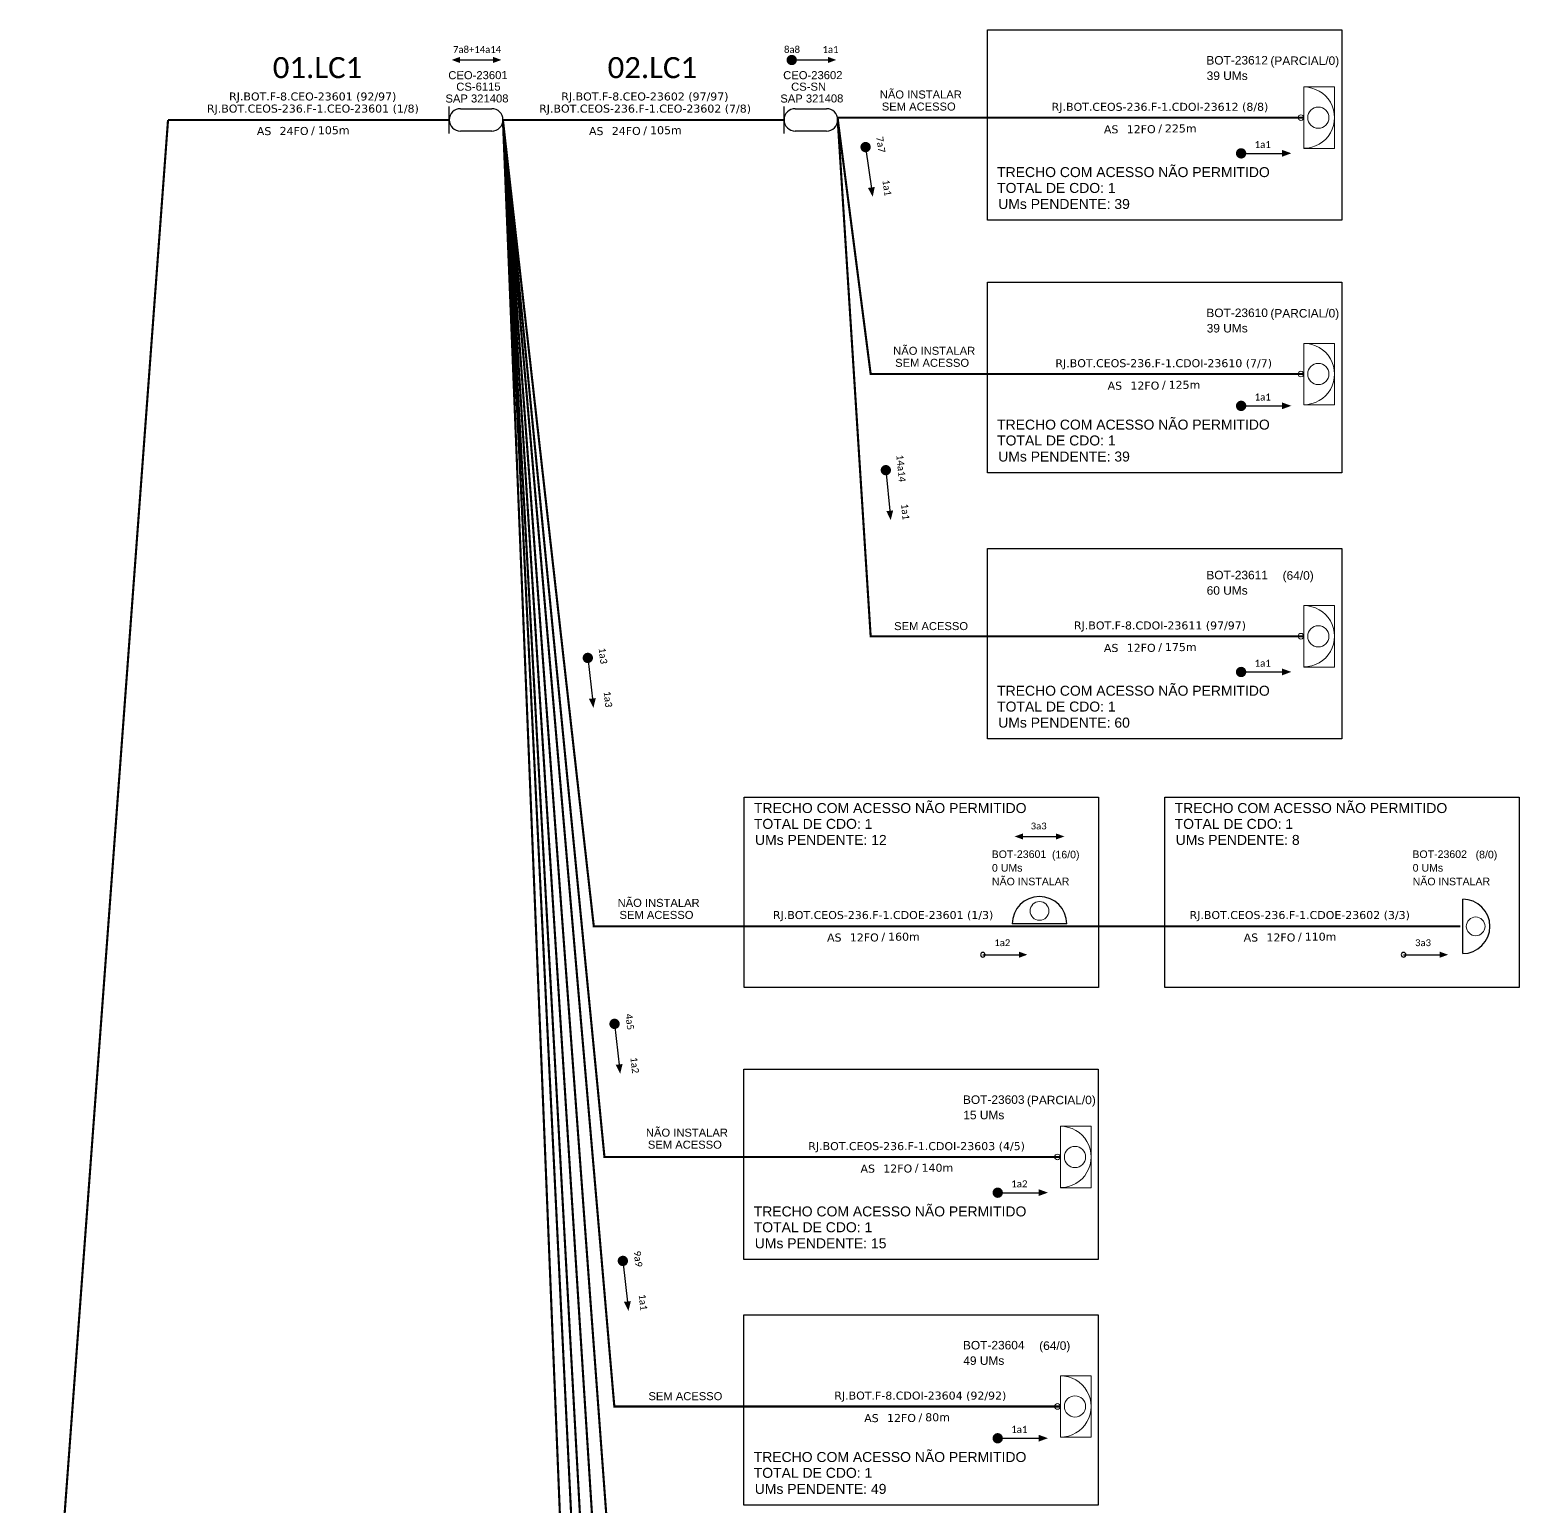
# Model space of a CAD drawing. Header units: millimetres. Extents: x 3529 to 4115, y -888 to 248.
# Drawn here: x 3589.1 to 3914.8, y -378.1 to -55.3 of the extents above; entities that cross this region are included whole.
import ezdxf
from ezdxf.enums import TextEntityAlignment as Align

# ---------------------------------------------------------------- set-up
doc = ezdxf.new("R2010")
doc.units = ezdxf.units.MM
for name, color, linetype, lineweight in [("20.0-LEGENDA DOS CDO'S", 1, 'Continuous', 0), ('20.2-CDO_POSTE', 1, 'Continuous', 5), ('40.1-ETIQUETAS', 1, 'Continuous', 20)]:
    doc.layers.add(name, color=color, linetype=linetype, lineweight=lineweight)
for name, color, linetype in [('20.4-CEOS', 1, 'Continuous'), ('CAP a instalar', 1, 'Continuous'), ('SETA', 7, 'Continuous')]:
    doc.layers.add(name, color=color, linetype=linetype)
doc.styles.add('ARIAL', font='arial.ttf')
doc.styles.add('siredit', font='verdana.ttf')
doc.linetypes.add('FENCELINE1', pattern='A,0.25,-0.1,[133,ltypeshp.shx,S=0.1,R=0,X=-0.1,Y=0],-0.1,1', length=1.45)

# ---------------------------------------------------------------- blocks, each defined once
blk = doc.blocks.new('ETIQUETA_RS5F')
at = {"layer": '40.1-ETIQUETAS', "color": 0, "style": 'siredit'}
blk.add_text('/', height=1.5, dxfattribs=at).set_placement((1.55, -1.95), align=Align.MIDDLE_RIGHT)
for tag, p in [('ETIQUETA_R_SECUNDARIA', (1.18, 2.1)), ('ETIQUETA_R_PRIMARIA', (1.18, 4.1)), ('F_ATIVAS/F_MORTAS', (1.11, -4.24))]:
    blk.add_attdef(tag, text='', height=1.5, dxfattribs=at).set_placement(p, align=Align.MIDDLE_CENTER)
for tag, p in [('TIPO_CABO', (-6.62, -2.12)), ('CAP_CABO', (0.37, -2.09))]:
    blk.add_attdef(tag, text='', height=1.5, dxfattribs=at).set_placement(p, align=Align.MIDDLE_RIGHT)
blk.add_attdef('METROS', text='', height=1.5, dxfattribs=at).set_placement((2.11, -1.95), align=Align.MIDDLE_LEFT)
for tag, p in [('FUSÃO_1', (0.82, -8.39)), ('FUSÃO_2', (0.82, -10.6)), ('FUSÃO_3', (0.82, -12.93)), ('FUSÃO_4', (0.82, -15.14)), ('FUSÃO_5', (0.82, -17.16))]:
    blk.add_attdef(tag, text='', height=1.5, dxfattribs=at).set_placement(p, align=Align.CENTER)
blk = doc.blocks.new('CEO')
at = {"layer": '20.4-CEOS'}
for p, q in [((-6.19, -0.53), (-6.19, 5.68)), ((-3.61, 5.15), (3.61, 5.15)), ((3.61, 0), (-3.61, 0))]:
    blk.add_line(p, q, dxfattribs=at)
for centre, start, end in [((-3.61, 2.58), 90, 270), ((3.61, 2.58), 270, 90)]:
    blk.add_arc(centre, 2.58, start, end, dxfattribs=at)
blk = doc.blocks.new('CDOE-TEXTO PADRÃO')
at = {"layer": "20.0-LEGENDA DOS CDO'S", "color": 0, "style": 'ARIAL'}
for tag, p in [('CDO_N', (0.49, 7.39)), ('CORDOALHA', (0.5, 4.33)), ('SAP', (0.51, 1.67)), ('SPLITER_1', (0.59, -0.91)), ('SPLITER_2', (0.6, -3.55)), ('(XX-XX_F)S', (0.54, -8.29)), ('(XX-XX_L)S', (0.55, -10.83)), ('UMS', (0.55, -13.15))]:
    blk.add_attdef(tag, p, '', height=1.7, rotation=0.118, dxfattribs=at)
blk.add_attdef('FIBRAS_UTILIZADAS', text='', height=1.7, rotation=0.118, dxfattribs=at).set_placement((19.77, 7.43), align=Align.CENTER)

msp = doc.modelspace()

# ---------------------------------------------------------------- linework, layer by layer
at = {"color": 8}
for p, q in [((3902.4, -257.3, 2), (3902.4, -245.4, 2)), ((3815.81, -250.8, 2), (3803.91, -250.8, 2))]:
    msp.add_line(p, q, dxfattribs=at)
at = {"color": 3}
for points, elevation in [([(3798.47, -55.31), (3875.94, -55.31), (3875.94, -96.95), (3798.47, -96.95)], 2), ([(3798.47, -110.52), (3875.94, -110.52), (3875.94, -152.17), (3798.47, -152.17)], 2), ([(3798.47, -168.71), (3875.94, -168.71), (3875.94, -210.35), (3798.47, -210.35)], 2), ([(3745.29, -223.1), (3822.76, -223.1), (3822.76, -264.75), (3745.29, -264.75)], 2.94), ([(3837.29, -223.1), (3914.75, -223.1), (3914.75, -264.75), (3837.29, -264.75)], 2.94), ([(3745.25, -282.56), (3822.72, -282.56), (3822.72, -324.2), (3745.25, -324.2)], 2), ([(3745.25, -336.26), (3822.72, -336.26), (3822.72, -377.9), (3745.25, -377.9)], 2)]:
    msp.add_lwpolyline(points, close=True, dxfattribs=dict(at, elevation=elevation))
at = {"const_width": 1.13, "elevation": 2}
for points in [[(3755.61, -61.36, -1), (3755.77, -62.47, -1)], [(3853.38, -82.33, 1), (3854.51, -82.33, 1)], [(3853.38, -137.54, 1), (3854.51, -137.54, 1)], [(3853.38, -195.73, 1), (3854.51, -195.73, 1)], [(3800.16, -309.58, 1), (3801.29, -309.58, 1)], [(3800.16, -363.28, 1), (3801.29, -363.28, 1)]]:
    msp.add_lwpolyline(points, format="xyb", close=True, dxfattribs=at)
at = {"const_width": 1.13}
for points in [[(3771.76, -80.4, -1), (3771.92, -81.51, -1)], [(3776.21, -151.04, -1), (3776.32, -152.16, -1)], [(3711.04, -192.09, -1), (3711.16, -193.21, -1)], [(3716.89, -272.11, -1), (3717.01, -273.23, -1)], [(3718.7, -323.94, -1), (3718.83, -325.06, -1)]]:
    msp.add_lwpolyline(points, format="xyb", close=True, dxfattribs=at)
at = {"elevation": 2}
for points in [[(3796.98, -257.56, 1), (3797.98, -257.56, 1)], [(3888.97, -257.56, 1), (3889.97, -257.56, 1)]]:
    msp.add_lwpolyline(points, format="xyb", close=True, dxfattribs=at)
at = {"color": 8}
for centre, start, end in [((3809.86, -250.8, 2), 0, 180), ((3902.4, -251.35, 2), 270, 90)]:
    msp.add_arc(centre, 5.95, start, end, dxfattribs=at)
at = {"layer": '20.2-CDO_POSTE', "color": 8}
for centre in [(3809.86, -247.97, 2), (3905.23, -251.35, 2)]:
    msp.add_circle(centre, 2.05, dxfattribs=at)
at = {"layer": '40.1-ETIQUETAS', "color": 8}
for p, q in [((3867.65, -81.23, 2), (3867.65, -67.81, 2)), ((3867.65, -137.29, 2), (3867.65, -123.87, 2)), ((3814.43, -308.48, 2), (3814.43, -295.06, 2))]:
    msp.add_line(p, q, dxfattribs=at)
at = {"layer": '40.1-ETIQUETAS', "color": 251, "true_color": 0x636466}
for p, q in [((3867.65, -194.63, 2), (3867.65, -181.21, 2)), ((3814.43, -363.03, 2), (3814.43, -349.61, 2))]:
    msp.add_line(p, q, dxfattribs=at)
at = {"layer": '40.1-ETIQUETAS', "color": 8, "elevation": 2}
for points in [[(3867.65, -67.81), (3874.37, -67.81), (3874.37, -81.26), (3867.65, -81.26)], [(3867.65, -123.87), (3874.37, -123.87), (3874.37, -137.32), (3867.65, -137.32)], [(3814.43, -295.06), (3821.15, -295.06), (3821.15, -308.51), (3814.43, -308.51)]]:
    msp.add_lwpolyline(points, close=True, dxfattribs=at)
at = {"layer": '40.1-ETIQUETAS', "color": 251, "true_color": 0x636466, "elevation": 2}
for points in [[(3867.65, -181.21), (3874.37, -181.21), (3874.37, -194.66), (3867.65, -194.66)], [(3814.43, -349.61), (3821.15, -349.61), (3821.15, -363.05), (3814.43, -363.05)]]:
    msp.add_lwpolyline(points, close=True, dxfattribs=at)
at = {"layer": '40.1-ETIQUETAS', "color": 8}
for centre, major_axis, start_param, end_param in [((3867.65, -74.52, 2), (-4.74, 4.74), 2.356194, 5.497787), ((3870.84, -74.52, 2), (1.64, 1.64), 3.926991, 10.210176), ((3867.65, -130.58, 2), (-4.74, 4.74), 2.356194, 5.497787), ((3867.03, -130.58, 2), (-0.439, 0.439), 2.356194490191767, 8.639379797371353), ((3870.84, -130.58, 2), (1.64, 1.64), 3.926991, 10.210176), ((3814.43, -301.77, 2), (-4.74, 4.74), 2.356194, 5.497787), ((3817.62, -301.77, 2), (1.64, 1.64), 3.926991, 10.210176)]:
    msp.add_ellipse(centre, major_axis=major_axis, ratio=1, start_param=start_param, end_param=end_param, dxfattribs=at)
at = {"layer": '40.1-ETIQUETAS', "color": 252, "true_color": 0x939598}
for centre in [(3867.03, -74.52, 2), (3813.81, -301.77, 2)]:
    msp.add_ellipse(centre, major_axis=(-0.439, 0.439), ratio=1, start_param=2.356194490191767, end_param=8.639379797371353, dxfattribs=at)
at = {"layer": '40.1-ETIQUETAS', "color": 251, "true_color": 0x636466}
for centre, major_axis, start_param, end_param in [((3867.65, -187.92, 2), (-4.74, 4.74), 2.356194, 5.497787), ((3870.84, -187.92, 2), (1.64, 1.64), 3.926991, 10.210176), ((3867.03, -187.92, 2), (-0.439, 0.439), 2.356194490191767, 8.639379797371353), ((3814.43, -356.32, 2), (-4.74, 4.74), 2.356194, 5.497787), ((3817.62, -356.32, 2), (1.64, 1.64), 3.926991, 10.210176), ((3813.81, -356.32, 2), (-0.439, 0.439), 2.356194490191767, 8.639379797371353)]:
    msp.add_ellipse(centre, major_axis=major_axis, ratio=1, start_param=start_param, end_param=end_param, dxfattribs=at)
at = {"layer": 'CAP a instalar', "linetype": 'FENCELINE1', "ltscale": 7, "const_width": 0.467, "elevation": 2}
for points in [[(3589.32, -479.35), (3619.32, -75.02)], [(3680.79, -75.02), (3619.32, -75.02)], [(3692.54, -75.02), (3754.01, -75.02)]]:
    msp.add_lwpolyline(points, dxfattribs=at)
at = {"layer": 'CAP a instalar', "color": 8, "linetype": 'FENCELINE1', "ltscale": 7, "const_width": 0.467, "elevation": 2}
for points in [[(3692.54, -75.02), (3712.41, -251.35), (3809.86, -251.35)], [(3692.54, -75.02), (3714.74, -301.77), (3814.43, -301.77)], [(3692.54, -75.02), (3716.93, -516.56), (3814.43, -516.56)], [(3765.71, -74.52), (3772.95, -130.58), (3867.65, -130.58)], [(3765.71, -74.52), (3867.65, -74.52)], [(3901.85, -251.35), (3809.86, -251.35)]]:
    msp.add_lwpolyline(points, dxfattribs=at)
at = {"layer": 'CAP a instalar', "color": 251, "linetype": 'FENCELINE1', "ltscale": 7, "true_color": 0x636466, "const_width": 0.467, "elevation": 2}
for points in [[(3692.54, -75.02), (3716.9, -356.32), (3814.43, -356.32)], [(3692.54, -75.02), (3717.37, -410.02), (3814.43, -410.02)], [(3692.54, -75.02), (3717.37, -463.71), (3814.43, -463.71)], [(3692.54, -75.02), (3716.81, -571.11), (3814.43, -571.11)], [(3692.54, -75.02), (3715.01, -624.81), (3814.43, -624.81)], [(3765.71, -74.52), (3772.95, -187.93), (3867.65, -187.93)]]:
    msp.add_lwpolyline(points, dxfattribs=at)
at = {"layer": 'SETA', "elevation": 2}
for points in [[(3682.47, -61.91), (3691.07, -61.91)], [(3755.69, -61.91), (3764.29, -61.91)], [(3853.95, -82.33), (3863.65, -82.33)], [(3853.95, -137.54), (3863.65, -137.54)], [(3853.95, -195.73), (3863.65, -195.73)], [(3805.56, -231.71), (3814.16, -231.71)], [(3797.48, -257.56), (3806.07, -257.56)], [(3889.47, -257.56), (3898.06, -257.56)], [(3800.73, -309.58), (3810.43, -309.58)], [(3800.73, -363.28), (3810.43, -363.28)]]:
    msp.add_lwpolyline(points, dxfattribs=at)
at = {"layer": 'SETA'}
for points in [[(3771.84, -80.95), (3773.23, -90.55)], [(3776.27, -151.6), (3777.21, -161.25)], [(3711.1, -192.65), (3712.2, -202.29)], [(3716.95, -272.67), (3718.05, -282.31)], [(3718.76, -324.5), (3719.87, -334.14)]]:
    msp.add_lwpolyline(points, dxfattribs=at)
for points in [[(3683.16, -61.23, 2), (3681.33, -61.9, 2), (3683.16, -62.57, 2)], [(3690.38, -61.23, 2), (3692.21, -61.9, 2), (3690.38, -62.57, 2)], [(3763.6, -61.23, 2), (3765.43, -61.9, 2), (3763.6, -62.57, 2)], [(3862.87, -81.56, 2), (3864.93, -82.31, 2), (3862.87, -83.07, 2)], [(3772.36, -89.89), (3773.4, -91.83), (3773.84, -89.68)], [(3862.87, -136.78, 2), (3864.93, -137.53, 2), (3862.87, -138.28, 2)], [(3776.38, -160.55), (3777.33, -162.53), (3777.87, -160.4)], [(3862.87, -194.96, 2), (3864.93, -195.71, 2), (3862.87, -196.47, 2)], [(3711.35, -201.6), (3712.33, -203.57), (3712.85, -201.43)], [(3806.25, -231.03, 2), (3804.42, -231.69, 2), (3806.25, -232.36, 2)], [(3813.47, -231.03, 2), (3815.3, -231.69, 2), (3813.47, -232.36, 2)], [(3805.38, -256.88, 2), (3807.21, -257.55, 2), (3805.38, -258.21, 2)], [(3897.37, -256.88, 2), (3899.21, -257.55, 2), (3897.37, -258.21, 2)], [(3717.2, -281.62), (3718.18, -283.59), (3718.7, -281.45)], [(3809.65, -308.81, 2), (3811.71, -309.57, 2), (3809.65, -310.32, 2)], [(3719.01, -333.45), (3720, -335.42), (3720.51, -333.28)], [(3809.65, -362.51, 2), (3811.71, -363.26, 2), (3809.65, -364.02, 2)]]:
    msp.add_solid(points, dxfattribs=at)

# ---------------------------------------------------------------- block references
at = {"color": 2, "xscale": 0.9491411289217663, "yscale": 0.9491411289217663, "zscale": 0.9491411289217663}
for p in [(3686.67, -77.46, 2), (3759.89, -77.46, 2)]:
    msp.add_blockref('CEO', p, dxfattribs=at)
at = {"layer": '20.2-CDO_POSTE', "color": 8}
ref = msp.add_blockref('CDOE-TEXTO PADRÃO', (3854.35, -75.41, 2), dxfattribs=dict(at, xscale=1.09648293559315, yscale=1.09648293559315, zscale=1.09648293559315))
ref.add_attrib('CDO_N', 'BOT-23612', (3846.35, -62.92, 2), dxfattribs={"layer": "20.0-LEGENDA DOS CDO'S", "color": 0, "height": 1.864, "rotation": 0.118, "style": 'ARIAL'})
ref.add_attrib('CORDOALHA', '39 UMs', (3846.42, -66.29, 2), dxfattribs={"layer": "20.0-LEGENDA DOS CDO'S", "color": 0, "height": 1.864, "rotation": 0.118, "style": 'ARIAL'})
ref.add_attrib('FIBRAS_UTILIZADAS', '           (PARCIAL/0)', dxfattribs={"layer": "20.0-LEGENDA DOS CDO'S", "color": 0, "height": 1.8639, "rotation": 0.118, "style": 'ARIAL'}).set_placement((3863.89, -63.01, 2), align=Align.CENTER)
at = {"layer": '20.2-CDO_POSTE', "color": 0}
ref = msp.add_blockref('CDOE-TEXTO PADRÃO', (3680.49, -73.12, 2), dxfattribs=dict(at, xscale=1.034482322246155, yscale=1.034482322246155, zscale=1.034482322246155))
ref.add_attrib('CDO_N', 'CEO-23601', (3680.6, -66.12, 2), dxfattribs={"layer": "20.0-LEGENDA DOS CDO'S", "color": 0, "height": 1.758, "rotation": 0.118, "style": 'ARIAL'})
ref.add_attrib('CORDOALHA', 'CS-6115', (3682.34, -68.63, 2), dxfattribs={"layer": "20.0-LEGENDA DOS CDO'S", "color": 0, "height": 1.758, "rotation": 0.118, "style": 'ARIAL'})
ref.add_attrib('SAP', 'SAP 321408', (3679.97, -71.22, 2), dxfattribs={"layer": "20.0-LEGENDA DOS CDO'S", "color": 0, "height": 1.758, "rotation": 0.118, "style": 'ARIAL'})
ref = msp.add_blockref('CDOE-TEXTO PADRÃO', (3753.71, -73.12, 2), dxfattribs=dict(at, xscale=1.034482322246155, yscale=1.034482322246155, zscale=1.034482322246155))
ref.add_attrib('CDO_N', 'CEO-23602', (3753.82, -66.12, 2), dxfattribs={"layer": "20.0-LEGENDA DOS CDO'S", "color": 0, "height": 1.758, "rotation": 0.118, "style": 'ARIAL'})
ref.add_attrib('CORDOALHA', 'CS-SN', (3755.56, -68.63, 2), dxfattribs={"layer": "20.0-LEGENDA DOS CDO'S", "color": 0, "height": 1.758, "rotation": 0.118, "style": 'ARIAL'})
ref.add_attrib('SAP', 'SAP 321408', (3753.19, -71.22, 2), dxfattribs={"layer": "20.0-LEGENDA DOS CDO'S", "color": 0, "height": 1.758, "rotation": 0.118, "style": 'ARIAL'})
at = {"layer": '20.2-CDO_POSTE', "color": 8}
ref = msp.add_blockref('CDOE-TEXTO PADRÃO', (3806.5, -247.46, 2), dxfattribs=dict(at, xscale=0.9720000028610228, yscale=0.9720000028610228, zscale=0.9720000028610228))
ref.add_attrib('CDO_N', 'BOT-23601', (3799.41, -236.4, 2), dxfattribs={"layer": "20.0-LEGENDA DOS CDO'S", "color": 0, "height": 1.652, "rotation": 0.118, "style": 'ARIAL'})
ref.add_attrib('CORDOALHA', '0 UMs', (3799.47, -239.38, 2), dxfattribs={"layer": "20.0-LEGENDA DOS CDO'S", "color": 0, "height": 1.652, "rotation": 0.118, "style": 'ARIAL'})
ref.add_attrib('SAP', 'NÃO INSTALAR', (3799.47, -242.38, 2), dxfattribs={"layer": "20.0-LEGENDA DOS CDO'S", "color": 0, "height": 1.6523, "rotation": 0.118, "style": 'ARIAL'})
ref.add_attrib('FIBRAS_UTILIZADAS', '  (16/0)', dxfattribs={"layer": "20.0-LEGENDA DOS CDO'S", "color": 0, "height": 1.652, "rotation": 0.118, "style": 'ARIAL'}).set_placement((3814.96, -236.47, 2), align=Align.CENTER)
ref = msp.add_blockref('CDOE-TEXTO PADRÃO', (3898.49, -247.46, 2), dxfattribs=dict(at, xscale=0.9720000028610228, yscale=0.9720000028610228, zscale=0.9720000028610228))
ref.add_attrib('CDO_N', 'BOT-23602', (3891.4, -236.4, 2), dxfattribs={"layer": "20.0-LEGENDA DOS CDO'S", "color": 0, "height": 1.652, "rotation": 0.118, "style": 'ARIAL'})
ref.add_attrib('CORDOALHA', '0 UMs', (3891.46, -239.38, 2), dxfattribs={"layer": "20.0-LEGENDA DOS CDO'S", "color": 0, "height": 1.652, "rotation": 0.118, "style": 'ARIAL'})
ref.add_attrib('SAP', 'NÃO INSTALAR', (3891.46, -242.38, 2), dxfattribs={"layer": "20.0-LEGENDA DOS CDO'S", "color": 0, "height": 1.6523, "rotation": 0.118, "style": 'ARIAL'})
ref.add_attrib('FIBRAS_UTILIZADAS', '  (8/0)', dxfattribs={"layer": "20.0-LEGENDA DOS CDO'S", "color": 0, "height": 1.652, "rotation": 0.118, "style": 'ARIAL'}).set_placement((3906.95, -236.47, 2), align=Align.CENTER)
ref = msp.add_blockref('CDOE-TEXTO PADRÃO', (3801.13, -302.66, 2), dxfattribs=dict(at, xscale=1.09648293559315, yscale=1.09648293559315, zscale=1.09648293559315))
ref.add_attrib('CDO_N', 'BOT-23603', (3793.13, -290.18, 2), dxfattribs={"layer": "20.0-LEGENDA DOS CDO'S", "color": 0, "height": 1.864, "rotation": 0.118, "style": 'ARIAL'})
ref.add_attrib('CORDOALHA', '15 UMs', (3793.2, -293.54, 2), dxfattribs={"layer": "20.0-LEGENDA DOS CDO'S", "color": 0, "height": 1.864, "rotation": 0.118, "style": 'ARIAL'})
ref.add_attrib('FIBRAS_UTILIZADAS', '           (PARCIAL/0)', dxfattribs={"layer": "20.0-LEGENDA DOS CDO'S", "color": 0, "height": 1.8639, "rotation": 0.118, "style": 'ARIAL'}).set_placement((3810.67, -290.26, 2), align=Align.CENTER)
at = {"layer": '40.1-ETIQUETAS'}
ref = msp.add_blockref('ETIQUETA_RS5F', (3649.61, -74.99, 2), dxfattribs=dict(at, xscale=1.16639998499977, yscale=1.16639998499977, zscale=1.16639998499977))
ref.add_attrib('ETIQUETA_R_PRIMARIA', 'RJ.BOT.F-8.CEO-23601 (92/97)', dxfattribs={"color": 0, "height": 1.7496, "style": 'siredit'}).set_placement((3650.95, -69.89, 2), align=Align.MIDDLE_CENTER)
ref.add_attrib('ETIQUETA_R_SECUNDARIA', 'RJ.BOT.CEOS-236.F-1.CEO-23601 (1/8)', dxfattribs={"color": 0, "height": 1.7496, "style": 'siredit'}).set_placement((3650.99, -72.54, 2), align=Align.MIDDLE_CENTER)
ref.add_attrib('TIPO_CABO', 'AS', dxfattribs={"color": 0, "height": 1.75, "style": 'siredit'}).set_placement((3641.9, -77.46, 2), align=Align.MIDDLE_RIGHT)
ref.add_attrib('CAP_CABO', '24FO', dxfattribs={"color": 0, "height": 1.75, "style": 'siredit'}).set_placement((3650.04, -77.43, 2), align=Align.MIDDLE_RIGHT)
ref.add_attrib('METROS', '105m', dxfattribs={"color": 0, "height": 1.75, "style": 'siredit'}).set_placement((3652.08, -77.27, 2), align=Align.MIDDLE_LEFT)
ref = msp.add_blockref('ETIQUETA_RS5F', (3722.24, -74.99, 2), dxfattribs=dict(at, xscale=1.16639998499977, yscale=1.16639998499977, zscale=1.16639998499977))
ref.add_attrib('ETIQUETA_R_PRIMARIA', 'RJ.BOT.F-8.CEO-23602 (97/97)', dxfattribs={"color": 0, "height": 1.7496, "style": 'siredit'}).set_placement((3723.58, -69.89, 2), align=Align.MIDDLE_CENTER)
ref.add_attrib('ETIQUETA_R_SECUNDARIA', 'RJ.BOT.CEOS-236.F-1.CEO-23602 (7/8)', dxfattribs={"color": 0, "height": 1.7496, "style": 'siredit'}).set_placement((3723.62, -72.54, 2), align=Align.MIDDLE_CENTER)
ref.add_attrib('TIPO_CABO', 'AS', dxfattribs={"color": 0, "height": 1.75, "style": 'siredit'}).set_placement((3714.53, -77.46, 2), align=Align.MIDDLE_RIGHT)
ref.add_attrib('CAP_CABO', '24FO', dxfattribs={"color": 0, "height": 1.75, "style": 'siredit'}).set_placement((3722.67, -77.43, 2), align=Align.MIDDLE_RIGHT)
ref.add_attrib('METROS', '105m', dxfattribs={"color": 0, "height": 1.75, "style": 'siredit'}).set_placement((3724.71, -77.27, 2), align=Align.MIDDLE_LEFT)
at = {"layer": '40.1-ETIQUETAS', "color": 8}
ref = msp.add_blockref('ETIQUETA_RS5F', (3834.83, -74.6, 2), dxfattribs=dict(at, xscale=1.16639998499977, yscale=1.16639998499977, zscale=1.16639998499977))
ref.add_attrib('ETIQUETA_R_SECUNDARIA', 'RJ.BOT.CEOS-236.F-1.CDOI-23612 (8/8)', dxfattribs={"color": 0, "height": 1.7496, "style": 'siredit'}).set_placement((3836.21, -72.15, 2), align=Align.MIDDLE_CENTER)
ref.add_attrib('TIPO_CABO', 'AS', dxfattribs={"color": 0, "height": 1.75, "style": 'siredit'}).set_placement((3827.11, -77.07, 2), align=Align.MIDDLE_RIGHT)
ref.add_attrib('CAP_CABO', '12FO', dxfattribs={"color": 0, "height": 1.75, "style": 'siredit'}).set_placement((3835.26, -77.04, 2), align=Align.MIDDLE_RIGHT)
ref.add_attrib('METROS', '225m', dxfattribs={"color": 0, "height": 1.75, "style": 'siredit'}).set_placement((3837.29, -76.88, 2), align=Align.MIDDLE_LEFT)
ref = msp.add_blockref('CDOE-TEXTO PADRÃO', (3854.35, -130.62, 2), dxfattribs=dict(at, xscale=1.09648293559315, yscale=1.09648293559315, zscale=1.09648293559315))
ref.add_attrib('CDO_N', 'BOT-23610', (3846.35, -118.14, 2), dxfattribs={"layer": "20.0-LEGENDA DOS CDO'S", "color": 0, "height": 1.864, "rotation": 0.118, "style": 'ARIAL'})
ref.add_attrib('CORDOALHA', '39 UMs', (3846.42, -121.5, 2), dxfattribs={"layer": "20.0-LEGENDA DOS CDO'S", "color": 0, "height": 1.864, "rotation": 0.118, "style": 'ARIAL'})
ref.add_attrib('FIBRAS_UTILIZADAS', '           (PARCIAL/0)', dxfattribs={"layer": "20.0-LEGENDA DOS CDO'S", "color": 0, "height": 1.8639, "rotation": 0.118, "style": 'ARIAL'}).set_placement((3863.89, -118.23, 2), align=Align.CENTER)
ref = msp.add_blockref('ETIQUETA_RS5F', (3835.64, -130.66, 2), dxfattribs=dict(at, xscale=1.16639998499977, yscale=1.16639998499977, zscale=1.16639998499977))
ref.add_attrib('ETIQUETA_R_SECUNDARIA', 'RJ.BOT.CEOS-236.F-1.CDOI-23610 (7/7)', dxfattribs={"color": 0, "height": 1.7496, "style": 'siredit'}).set_placement((3837.02, -128.21, 2), align=Align.MIDDLE_CENTER)
ref.add_attrib('TIPO_CABO', 'AS', dxfattribs={"color": 0, "height": 1.75, "style": 'siredit'}).set_placement((3827.92, -133.13, 2), align=Align.MIDDLE_RIGHT)
ref.add_attrib('CAP_CABO', '12FO', dxfattribs={"color": 0, "height": 1.75, "style": 'siredit'}).set_placement((3836.07, -133.11, 2), align=Align.MIDDLE_RIGHT)
ref.add_attrib('METROS', '125m', dxfattribs={"color": 0, "height": 1.75, "style": 'siredit'}).set_placement((3838.1, -132.94, 2), align=Align.MIDDLE_LEFT)
at = {"layer": '40.1-ETIQUETAS', "color": 251, "true_color": 0x636466}
ref = msp.add_blockref('CDOE-TEXTO PADRÃO', (3854.35, -187.96, 2), dxfattribs=dict(at, xscale=1.09648293559315, yscale=1.09648293559315, zscale=1.09648293559315))
ref.add_attrib('CDO_N', 'BOT-23611', (3846.35, -175.48, 2), dxfattribs={"layer": "20.0-LEGENDA DOS CDO'S", "color": 0, "height": 1.864, "rotation": 0.118, "style": 'ARIAL'})
ref.add_attrib('CORDOALHA', '60 UMs', (3846.42, -178.84, 2), dxfattribs={"layer": "20.0-LEGENDA DOS CDO'S", "color": 0, "height": 1.864, "rotation": 0.118, "style": 'ARIAL'})
ref.add_attrib('FIBRAS_UTILIZADAS', '       (64/0)', dxfattribs={"layer": "20.0-LEGENDA DOS CDO'S", "color": 0, "height": 1.8639, "rotation": 0.118, "style": 'ARIAL'}).set_placement((3863.89, -175.56, 2), align=Align.CENTER)
ref = msp.add_blockref('ETIQUETA_RS5F', (3834.83, -188, 2), dxfattribs=dict(at, xscale=1.16639998499977, yscale=1.16639998499977, zscale=1.16639998499977))
ref.add_attrib('ETIQUETA_R_SECUNDARIA', 'RJ.BOT.F-8.CDOI-23611 (97/97)', dxfattribs={"color": 0, "height": 1.7496, "style": 'siredit'}).set_placement((3836.21, -185.55, 2), align=Align.MIDDLE_CENTER)
ref.add_attrib('TIPO_CABO', 'AS', dxfattribs={"color": 0, "height": 1.75, "style": 'siredit'}).set_placement((3827.11, -190.47, 2), align=Align.MIDDLE_RIGHT)
ref.add_attrib('CAP_CABO', '12FO', dxfattribs={"color": 0, "height": 1.75, "style": 'siredit'}).set_placement((3835.26, -190.44, 2), align=Align.MIDDLE_RIGHT)
ref.add_attrib('METROS', '175m', dxfattribs={"color": 0, "height": 1.75, "style": 'siredit'}).set_placement((3837.29, -190.28, 2), align=Align.MIDDLE_LEFT)
at = {"layer": '40.1-ETIQUETAS', "color": 8}
ref = msp.add_blockref('ETIQUETA_RS5F', (3774.29, -251.33, 2), dxfattribs=dict(at, xscale=1.16639998499977, yscale=1.16639998499977, zscale=1.16639998499977))
ref.add_attrib('ETIQUETA_R_SECUNDARIA', 'RJ.BOT.CEOS-236.F-1.CDOE-23601 (1/3)', dxfattribs={"color": 0, "height": 1.7496, "style": 'siredit'}).set_placement((3775.67, -248.87, 2), align=Align.MIDDLE_CENTER)
ref.add_attrib('TIPO_CABO', 'AS', dxfattribs={"color": 0, "height": 1.75, "style": 'siredit'}).set_placement((3766.58, -253.79, 2), align=Align.MIDDLE_RIGHT)
ref.add_attrib('CAP_CABO', '12FO', dxfattribs={"color": 0, "height": 1.75, "style": 'siredit'}).set_placement((3774.72, -253.77, 2), align=Align.MIDDLE_RIGHT)
ref.add_attrib('METROS', '160m', dxfattribs={"color": 0, "height": 1.75, "style": 'siredit'}).set_placement((3776.76, -253.61, 2), align=Align.MIDDLE_LEFT)
ref = msp.add_blockref('ETIQUETA_RS5F', (3865.38, -251.33, 2), dxfattribs=dict(at, xscale=1.16639998499977, yscale=1.16639998499977, zscale=1.16639998499977))
ref.add_attrib('ETIQUETA_R_SECUNDARIA', 'RJ.BOT.CEOS-236.F-1.CDOE-23602 (3/3)', dxfattribs={"color": 0, "height": 1.7496, "style": 'siredit'}).set_placement((3866.76, -248.87, 2), align=Align.MIDDLE_CENTER)
ref.add_attrib('TIPO_CABO', 'AS', dxfattribs={"color": 0, "height": 1.75, "style": 'siredit'}).set_placement((3857.67, -253.79, 2), align=Align.MIDDLE_RIGHT)
ref.add_attrib('CAP_CABO', '12FO', dxfattribs={"color": 0, "height": 1.75, "style": 'siredit'}).set_placement((3865.81, -253.77, 2), align=Align.MIDDLE_RIGHT)
ref.add_attrib('METROS', '110m', dxfattribs={"color": 0, "height": 1.75, "style": 'siredit'}).set_placement((3867.85, -253.61, 2), align=Align.MIDDLE_LEFT)
ref = msp.add_blockref('ETIQUETA_RS5F', (3781.61, -301.86, 2), dxfattribs=dict(at, xscale=1.16639998499977, yscale=1.16639998499977, zscale=1.16639998499977))
ref.add_attrib('ETIQUETA_R_SECUNDARIA', 'RJ.BOT.CEOS-236.F-1.CDOI-23603 (4/5)', dxfattribs={"color": 0, "height": 1.7496, "style": 'siredit'}).set_placement((3782.99, -299.4, 2), align=Align.MIDDLE_CENTER)
ref.add_attrib('TIPO_CABO', 'AS', dxfattribs={"color": 0, "height": 1.75, "style": 'siredit'}).set_placement((3773.89, -304.32, 2), align=Align.MIDDLE_RIGHT)
ref.add_attrib('CAP_CABO', '12FO', dxfattribs={"color": 0, "height": 1.75, "style": 'siredit'}).set_placement((3782.03, -304.3, 2), align=Align.MIDDLE_RIGHT)
ref.add_attrib('METROS', '140m', dxfattribs={"color": 0, "height": 1.75, "style": 'siredit'}).set_placement((3784.07, -304.13, 2), align=Align.MIDDLE_LEFT)
at = {"layer": '40.1-ETIQUETAS', "color": 251, "true_color": 0x636466}
ref = msp.add_blockref('CDOE-TEXTO PADRÃO', (3801.13, -356.36, 2), dxfattribs=dict(at, xscale=1.09648293559315, yscale=1.09648293559315, zscale=1.09648293559315))
ref.add_attrib('CDO_N', 'BOT-23604', (3793.13, -343.87, 2), dxfattribs={"layer": "20.0-LEGENDA DOS CDO'S", "color": 0, "height": 1.864, "rotation": 0.118, "style": 'ARIAL'})
ref.add_attrib('CORDOALHA', '49 UMs', (3793.2, -347.24, 2), dxfattribs={"layer": "20.0-LEGENDA DOS CDO'S", "color": 0, "height": 1.864, "rotation": 0.118, "style": 'ARIAL'})
ref.add_attrib('FIBRAS_UTILIZADAS', '       (64/0)', dxfattribs={"layer": "20.0-LEGENDA DOS CDO'S", "color": 0, "height": 1.8639, "rotation": 0.118, "style": 'ARIAL'}).set_placement((3810.67, -343.96, 2), align=Align.CENTER)
ref = msp.add_blockref('ETIQUETA_RS5F', (3782.42, -356.4, 2), dxfattribs=dict(at, xscale=1.16639998499977, yscale=1.16639998499977, zscale=1.16639998499977))
ref.add_attrib('ETIQUETA_R_SECUNDARIA', 'RJ.BOT.F-8.CDOI-23604 (92/92)', dxfattribs={"color": 0, "height": 1.7496, "style": 'siredit'}).set_placement((3783.8, -353.95, 2), align=Align.MIDDLE_CENTER)
ref.add_attrib('TIPO_CABO', 'AS', dxfattribs={"color": 0, "height": 1.75, "style": 'siredit'}).set_placement((3774.7, -358.87, 2), align=Align.MIDDLE_RIGHT)
ref.add_attrib('CAP_CABO', '12FO', dxfattribs={"color": 0, "height": 1.75, "style": 'siredit'}).set_placement((3782.85, -358.84, 2), align=Align.MIDDLE_RIGHT)
ref.add_attrib('METROS', '80m', dxfattribs={"color": 0, "height": 1.75, "style": 'siredit'}).set_placement((3784.88, -358.68, 2), align=Align.MIDDLE_LEFT)

# ---------------------------------------------------------------- texts
at = {"color": 8, "linetype": 'Continuous', "style": 'ARIAL'}
for s, p in [('NÃO INSTALAR', (3774.95, -70.33, -2)), ('SEM ACESSO', (3775.38, -72.97, -2)), ('NÃO INSTALAR', (3777.88, -126.37)), ('SEM ACESSO', (3778.31, -129)), ('NÃO INSTALAR', (3717.62, -247.08)), ('SEM ACESSO', (3718.04, -249.72)), ('NÃO INSTALAR', (3723.81, -297.33)), ('SEM ACESSO', (3724.24, -299.96))]:
    msp.add_text(s, height=1.75, dxfattribs=at).set_placement(p)
at = {"color": 3, "style": 'ARIAL'}
for s, p in [('TRECHO COM ACESSO NÃO PERMITIDO', (3800.6, -87.52, 1.06)), ('TOTAL DE CDO: 1', (3800.6, -90.98, 1.06)), ('UMs PENDENTE: 39', (3800.83, -94.49, 1.06)), ('TRECHO COM ACESSO NÃO PERMITIDO', (3800.6, -142.73, 1.06)), ('TOTAL DE CDO: 1', (3800.6, -146.2, 1.06)), ('UMs PENDENTE: 39', (3800.83, -149.71, 1.06)), ('TRECHO COM ACESSO NÃO PERMITIDO', (3800.6, -200.92, 1.06)), ('TOTAL DE CDO: 1', (3800.6, -204.38, 1.06)), ('UMs PENDENTE: 60', (3800.83, -207.89, 1.06)), ('TRECHO COM ACESSO NÃO PERMITIDO', (3747.42, -226.57, 2)), ('TRECHO COM ACESSO NÃO PERMITIDO', (3839.41, -226.57, 2)), ('TOTAL DE CDO: 1', (3747.42, -230.03, 2)), ('TOTAL DE CDO: 1', (3839.41, -230.03, 2)), ('UMs PENDENTE: 12', (3747.66, -233.54, 2)), ('UMs PENDENTE: 8', (3839.65, -233.54, 2)), ('TRECHO COM ACESSO NÃO PERMITIDO', (3747.38, -314.77, 1.06)), ('TOTAL DE CDO: 1', (3747.38, -318.23, 1.06)), ('UMs PENDENTE: 15', (3747.61, -321.74, 1.06)), ('TRECHO COM ACESSO NÃO PERMITIDO', (3747.38, -368.47, 1.06)), ('TOTAL DE CDO: 1', (3747.38, -371.93, 1.06)), ('UMs PENDENTE: 49', (3747.61, -375.44, 1.06))]:
    msp.add_text(s, height=2.182, dxfattribs=at).set_placement(p)
at = {"color": 251, "linetype": 'Continuous', "true_color": 0x636466, "style": 'ARIAL'}
for p in [(3778.08, -186.57), (3724.36, -354.95)]:
    msp.add_text('SEM ACESSO', height=1.75, dxfattribs=at).set_placement(p)
at = {"color": 3, "char_height": 4.6037, "width": 230.4002, "attachment_point": 5}
for s, insert in [('\\fCalibri|b0|i0|c0|p34;01.LC1', (3652, -63.61, 2)), ('\\fCalibri|b0|i0|c0|p34;02.LC1', (3725.22, -63.61, 2))]:
    msp.add_mtext(s, dxfattribs=dict(at, insert=insert))
at = {"attachment_point": 5}
for s, insert, char_height, width in [('\\C7;\\fCalibri|b0|i0|c0|p34;7a8+14a14', (3686.89, -59.62, 2), 1.5, 25.3588), ('\\C7;\\fCalibri|b0|i0|c0|p34;8a8', (3755.75, -59.62, 2), 1.5, 25.3588), ('\\C7;\\fCalibri|b0|i0|c0|p34;1a1', (3764.17, -59.62, 2), 1.5, 25.3588), ('\\C7;\\fCalibri|b0|i0|c0|p34;1a1', (3858.67, -80.4, 2), 1.5342, 28.6065), ('\\C7;\\fCalibri|b0|i0|c0|p34;1a1', (3858.67, -135.61, 2), 1.5342, 28.6065), ('\\C7;\\fCalibri|b0|i0|c0|p34;1a1', (3858.67, -193.8, 2), 1.5342, 28.6065), ('\\C7;\\fCalibri|b0|i0|c0|p34;3a3', (3809.68, -229.41, 2), 1.5, 25.3588), ('\\C7;\\fCalibri|b0|i0|c0|p34;1a2', (3801.73, -254.93, 2), 1.5, 25.3588), ('\\C7;\\fCalibri|b0|i0|c0|p34;3a3', (3893.72, -254.93, 2), 1.5, 25.3588), ('\\C7;\\fCalibri|b0|i0|c0|p34;1a2', (3805.45, -307.65, 2), 1.5342, 28.6065), ('\\C7;\\fCalibri|b0|i0|c0|p34;1a1', (3805.45, -361.34, 2), 1.5342, 28.6065)]:
    msp.add_mtext(s, dxfattribs=dict(at, insert=insert, char_height=char_height, width=width))
at = {"char_height": 1.5342, "width": 28.6065, "attachment_point": 5}
for s, insert, rotation in [('\\C7;\\fCalibri|b0|i0|c0|p34;7a7', (3775.15, -80.41), 278.2193), ('\\C7;\\fCalibri|b0|i0|c0|p34;1a1', (3776.51, -89.86), 278.2193), ('\\C7;\\fCalibri|b0|i0|c0|p34;14a14', (3779.6, -151.2), 275.6098), ('\\C7;\\fCalibri|b0|i0|c0|p34;1a1', (3780.53, -160.7), 275.6098), ('\\C7;\\fCalibri|b0|i0|c0|p34;1a3', (3714.42, -192.2), 276.5223), ('\\C7;\\fCalibri|b0|i0|c0|p34;1a3', (3715.51, -201.69), 276.5223), ('\\C7;\\fCalibri|b0|i0|c0|p34;4a5', (3720.28, -272.22), 276.5223), ('\\C7;\\fCalibri|b0|i0|c0|p34;1a2', (3721.36, -281.71), 276.5223), ('\\C7;\\fCalibri|b0|i0|c0|p34;9a9', (3722.09, -324.06), 276.5223), ('\\C7;\\fCalibri|b0|i0|c0|p34;1a1', (3723.17, -333.54), 276.5223)]:
    msp.add_mtext(s, dxfattribs=dict(at, insert=insert, rotation=rotation))

doc.saveas('drawing.dxf')
